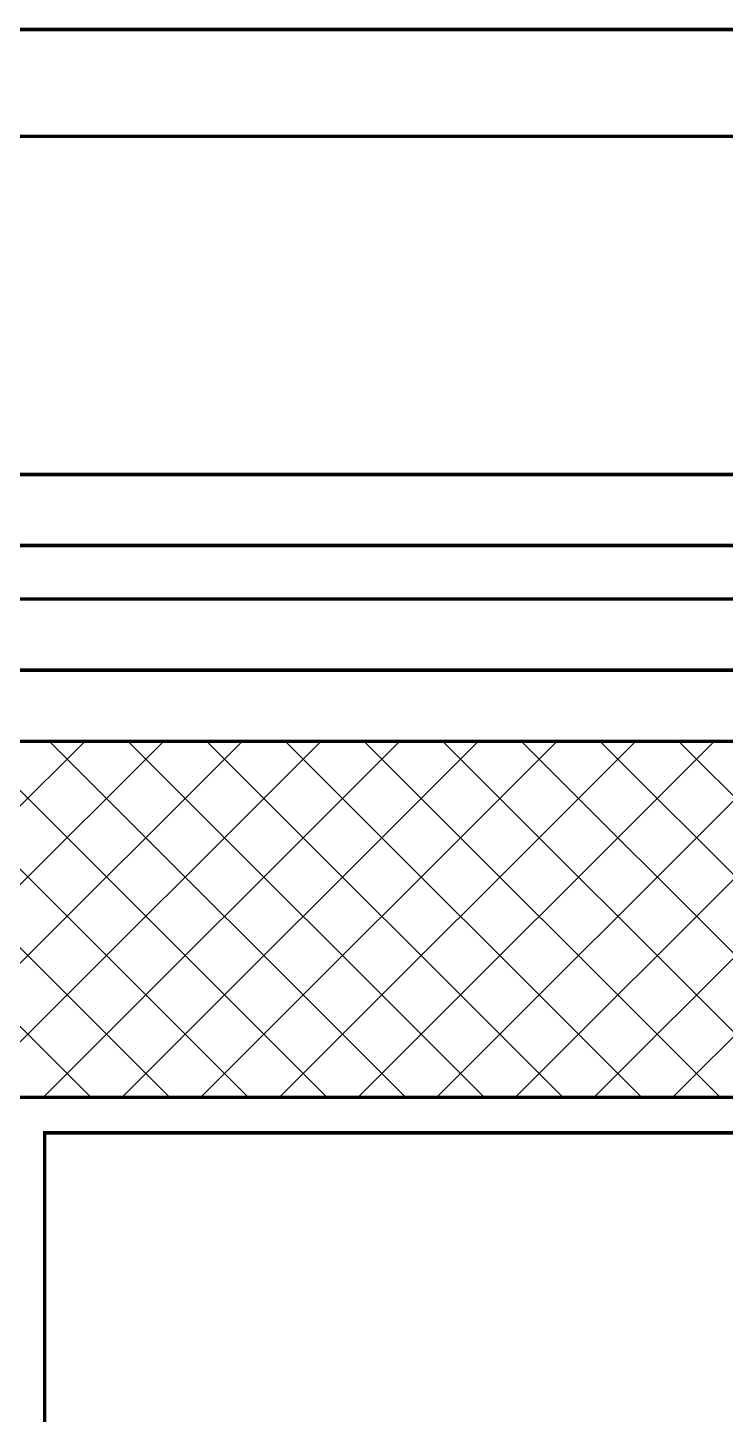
# Model space of a CAD drawing. Extents: x -1457 to 23780, y -2071 to 4205.
# Drawn here: x 7908.6 to 7947.7, y 2787.2 to 2865.1 of the extents above; entities that cross this region are included whole.
import ezdxf

# ---------------------------------------------------------------- set-up
doc = ezdxf.new("R2010")
doc.units = 0
doc.header["$MEASUREMENT"] = 0
doc.linetypes.add('HIDDEN', pattern=[0.375, 0.25, -0.125])
doc.layers.add('M-TEFRIS2-015', color=129, linetype='Continuous', lineweight=9)

msp = doc.modelspace()

# ---------------------------------------------------------------- hatches: boundary and pattern name
at = {"layer": 'M-TEFRIS2-015', "linetype": 'HIDDEN', "lineweight": 0}
h = msp.add_hatch(dxfattribs=at)
h.set_pattern_fill('ANSI37', color=256, scale=25, style=0)
h.paths.add_polyline_path([(7907.5, 2825), (7980, 2825), (7980, 2805), (7907.5, 2805)])

# ---------------------------------------------------------------- linework, layer by layer
for p, q in [((7909.5, 2768), (7909.5, 2803)), ((7909.5, 2803), (8525.5, 2803))]:
    msp.add_line(p, q, dxfattribs=at)
at = {"layer": 'M-TEFRIS2-015', "linetype": 'HIDDEN', "lineweight": 0, "const_width": 0.2}
for points in [[(7067.5, 861.676), (7067.5, 861.676), (7067.5, 2865), (10767.5, 2865), (10767.493, 1989.751)], [(7073.5, 861.676), (7073.5, 2859), (10761.5, 2859), (10761.5, 1989.751)], [(7092.5, 1823.473), (7092.498, 2840), (7985.666, 2840)], [(7096.5, 1818.188), (7096.498, 2836), (7986.448, 2836)], [(7107.5, 1825), (7099.5, 1825), (7099.5, 2833), (7980, 2833), (7980, 2825)], [(7980, 2829), (7103.289, 2829), (7103.457, 1825)], [(7982, 2819.3), (7982, 2803), (7980, 2803), (7909.5, 2803), (7909.5, 2785), (7909.5, 2763), (7890.5, 2763), (7890.5, 2783), (7704.5, 2783), (7704.5, 2763), (7685.5, 2763), (7685.5, 2783), (7159.5, 2783), (7159.5, 2517), (7685.5, 2517), (7685.5, 2657), (7704.5, 2657), (7704.5, 2627), (7890.5, 2627), (7890.5, 2657), (7909.5, 2657), (7909.5, 2580)]]:
    msp.add_lwpolyline(points, dxfattribs=at)
msp.add_lwpolyline([(7907.5, 2825), (7980, 2825), (7980, 2805), (7907.5, 2805)], close=True, dxfattribs=at)

doc.saveas('drawing.dxf')
